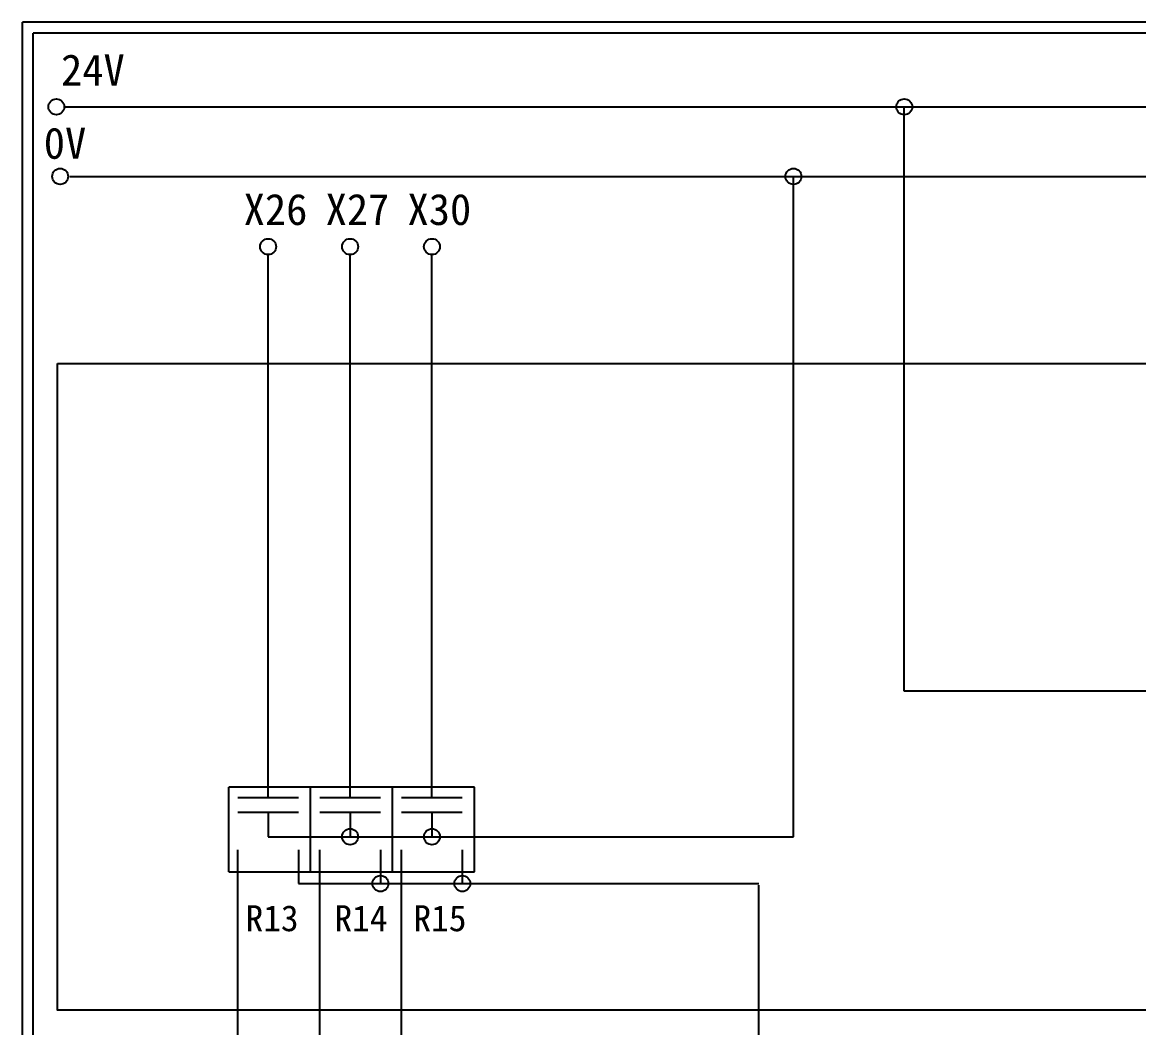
# Model space of a CAD drawing. Extents: x 627 to 914, y 3 to 207.
# Drawn here: x 627.2 to 755.9, y 91 to 207 of the extents above; entities that cross this region are included whole.
import ezdxf

# ---------------------------------------------------------------- set-up
doc = ezdxf.new("R2010")
doc.units = 0
doc.layers.get('0').update_dxf_attribs({"linetype": 'CONTINUOUS'})
doc.layers.add('圖框層', color=7, linetype='CONTINUOUS')
doc.layers.add('標尺寸層', color=3, linetype='CONTINUOUS')
doc.styles.add('STSL', font='KAIU.TTF')

msp = doc.modelspace()

# ---------------------------------------------------------------- linework, layer by layer
at = {"layer": '圖框層', "color": 0}
for p, q in [((914.2, 206.97), (627.2, 206.97)), ((627.2, 3), (627.2, 206.97)), ((912.95, 205.72), (628.45, 205.72)), ((628.45, 4.25), (628.45, 205.72))]:
    msp.add_line(p, q, dxfattribs=at)
at = {"layer": '標尺寸層', "color": 0}
for p, q in [((632.04, 197.22), (909.63, 197.22)), ((632.68, 189.19), (910.55, 189.19)), ((660.44, 118.73), (650.99, 118.73)), ((650.99, 108.99), (650.99, 118.73)), ((660.44, 108.99), (660.44, 118.73)), ((669.88, 118.73), (660.44, 118.73)), ((660.44, 108.99), (660.44, 118.73)), ((669.88, 108.99), (669.88, 118.73)), ((679.33, 118.73), (669.88, 118.73)), ((669.88, 108.99), (669.88, 118.73)), ((679.33, 108.99), (679.33, 118.73)), ((679.33, 108.99), (679.33, 118.73)), ((652.04, 117.55), (659.04, 117.55)), ((661.49, 117.55), (668.49, 117.55)), ((670.93, 117.55), (677.93, 117.55)), ((652.04, 115.88), (659.04, 115.88)), ((661.49, 115.88), (668.49, 115.88)), ((670.93, 115.88), (677.93, 115.88)), ((652.04, 82.98), (652.04, 111.51)), ((659.04, 111.51), (659.04, 107.63)), ((661.49, 82.98), (661.49, 111.51)), ((668.49, 111.51), (668.49, 107.63)), ((670.93, 82.98), (670.93, 111.51)), ((677.93, 111.51), (677.93, 107.63)), ((650.99, 108.99), (660.44, 108.99)), ((660.44, 108.99), (669.88, 108.99)), ((669.88, 108.99), (679.33, 108.99)), ((712.1, 82.98), (712.1, 107.43))]:
    msp.add_line(p, q, dxfattribs=at)
at = {"layer": '標尺寸層'}
for p, q in [((728.89, 129.83), (728.89, 197.22)), ((716.11, 113.03), (716.11, 189.19)), ((655.54, 117.55), (655.54, 180.17)), ((664.99, 117.55), (664.99, 180.17)), ((674.43, 117.55), (674.43, 180.17)), ((777.21, 129.83), (728.89, 129.83)), ((655.54, 115.88), (655.54, 113.03)), ((664.99, 115.88), (664.99, 113.03)), ((674.43, 115.88), (674.43, 113.03)), ((655.54, 113.03), (716.11, 113.03)), ((659.04, 107.63), (712.1, 107.63))]:
    msp.add_line(p, q, dxfattribs=at)
msp.add_lwpolyline([(631.25, 167.62), (896.66, 167.62), (896.66, 93.04), (631.25, 93.04)], close=True, dxfattribs=at)
at = {"layer": '標尺寸層', "color": 0}
for centre in [(631.12, 197.22), (728.89, 197.22), (631.56, 189.19), (716.11, 189.19), (655.54, 181.09), (664.99, 181.09), (674.43, 181.09), (664.99, 113.03), (674.43, 113.03), (668.49, 107.63), (677.93, 107.63)]:
    msp.add_circle(centre, 0.92, dxfattribs=at)

# ---------------------------------------------------------------- texts
at = {"color": 0, "char_height": 3, "width": 3.8389, "attachment_point": 1}
for s, insert in [('R13', (652.93, 105.13)), ('R14', (663.18, 105.13)), ('R15', (672.29, 105.13))]:
    msp.add_mtext(s, dxfattribs=dict(at, insert=insert))
at = {"layer": '圖框層', "color": 0, "style": 'STSL'}
for s, p in [('24V', (631.66, 199.68)), ('0V', (629.67, 191.23)), ('X26', (652.72, 183.59)), ('X27', (662.17, 183.59)), ('X30', (671.61, 183.59))]:
    msp.add_text(s, height=3.6, dxfattribs=at).set_placement(p)

doc.saveas('drawing.dxf')
